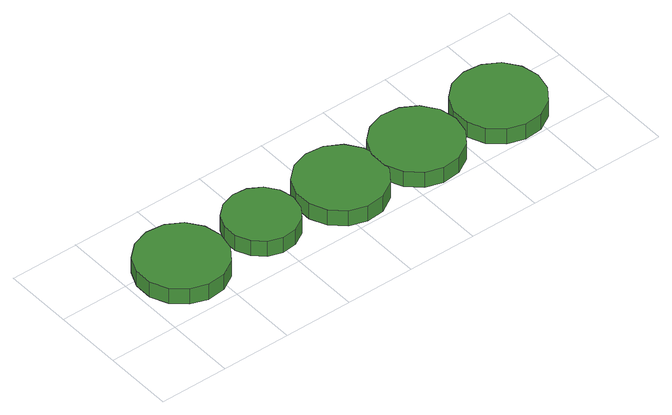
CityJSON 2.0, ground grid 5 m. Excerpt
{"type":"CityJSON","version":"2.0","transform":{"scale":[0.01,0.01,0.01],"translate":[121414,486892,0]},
"CityObjects":{
"tree1":{"type":"SolitaryVegetationObject","attributes":{"function":"something"},"geometry":[{"type":"MultiSurface","lod":"1","boundaries":[[[0,1,2,3,4,5,6,7,8,9,10,11,12,13,14]],[[15,16,17,18,19,20,21,22,23,24,25,26,27,28,29]],[[0,29,28,1]],[[1,28,27,2]],[[2,27,26,3]],[[3,26,25,4]],[[4,25,24,5]],[[5,24,23,6]],[[6,23,22,7]],[[7,22,21,8]],[[8,21,20,9]],[[9,20,19,10]],[[10,19,18,11]],[[11,18,17,12]],[[12,17,16,13]],[[13,16,15,14]],[[14,15,29,0]]]}]},
"tree2":{"type":"SolitaryVegetationObject","attributes":{"function":"something"},"geometry":[{"type":"MultiSurface","lod":"1","boundaries":[[[30,31,32,33,34,35,36,37,38,39,40,41,42,43,44]],[[45,46,47,48,49,50,51,52,53,54,55,56,57,58,59]],[[30,59,58,31]],[[31,58,57,32]],[[32,57,56,33]],[[33,56,55,34]],[[34,55,54,35]],[[35,54,53,36]],[[36,53,52,37]],[[37,52,51,38]],[[38,51,50,39]],[[39,50,49,40]],[[40,49,48,41]],[[41,48,47,42]],[[42,47,46,43]],[[43,46,45,44]],[[44,45,59,30]]]}]},
"tree3":{"type":"SolitaryVegetationObject","attributes":{"function":"something"},"geometry":[{"type":"MultiSurface","lod":"1","boundaries":[[[60,61,62,63,64,65,66,67,68,69,70,71,72,73,74]],[[75,76,77,78,79,80,81,82,83,84,85,86,87,88,89]],[[60,89,88,61]],[[61,88,87,62]],[[62,87,86,63]],[[63,86,85,64]],[[64,85,84,65]],[[65,84,83,66]],[[66,83,82,67]],[[67,82,81,68]],[[68,81,80,69]],[[69,80,79,70]],[[70,79,78,71]],[[71,78,77,72]],[[72,77,76,73]],[[73,76,75,74]],[[74,75,89,60]]]}]},
"tree4":{"type":"SolitaryVegetationObject","attributes":{"function":"something"},"geometry":[{"type":"MultiSurface","lod":"1","boundaries":[[[90,91,92,93,94,95,96,97,98,99,100,101,102,103,104]],[[105,106,107,108,109,110,111,112,113,114,115,116,117,118,119]],[[90,119,118,91]],[[91,118,117,92]],[[92,117,116,93]],[[93,116,115,94]],[[94,115,114,95]],[[95,114,113,96]],[[96,113,112,97]],[[97,112,111,98]],[[98,111,110,99]],[[99,110,109,100]],[[100,109,108,101]],[[101,108,107,102]],[[102,107,106,103]],[[103,106,105,104]],[[104,105,119,90]]]}]},
"tree5":{"type":"SolitaryVegetationObject","attributes":{"function":"something"},"geometry":[{"type":"MultiSurface","lod":"1","boundaries":[[[120,121,122,123,124,125,126,127,128,129,130,131,132,133,134]],[[135,136,137,138,139,140,141,142,143,144,145,146,147,148,149]],[[120,149,148,121]],[[121,148,147,122]],[[122,147,146,123]],[[123,146,145,124]],[[124,145,144,125]],[[125,144,143,126]],[[126,143,142,127]],[[127,142,141,128]],[[128,141,140,129]],[[129,140,139,130]],[[130,139,138,131]],[[131,138,137,132]],[[132,137,136,133]],[[133,136,135,134]],[[134,135,149,120]]]}]}
},
"vertices":[
[661,363,168],[634,492,168],[556,599,168],[442,665,168],[310,679,168],[185,638,168],[87,550,168],[33,429,168],[33,297,168],[87,177,168],[185,88,168],[310,47,168],[442,61,168],[556,127,168],[634,234,168],[634,234,41],[556,127,41],[442,61,41],[310,47,41],[185,88,41],[87,177,41],[33,297,41],[33,429,41],[87,550,41],[185,638,41],[310,679,41],[442,665,41],[556,599,41],[634,492,41],[661,363,41],
[1250,370,154],[1227,475,154],[1164,562,154],[1071,616,154],[964,627,154],[861,594,154],[781,522,154],[737,424,154],[737,316,154],[781,218,154],[861,145,154],[964,112,154],[1071,123,154],[1164,177,154],[1227,264,154],[1227,264,27],[1164,177,27],[1071,123,27],[964,112,27],[861,145,27],[781,218,27],[737,316,27],[737,424,27],[781,522,27],[861,594,27],[964,627,27],[1071,616,27],[1164,562,27],[1227,475,27],[1250,370,27],
[1921,332,146],[1893,461,146],[1816,568,146],[1701,634,146],[1570,648,146],[1445,607,146],[1346,519,146],[1293,398,146],[1293,266,146],[1346,146,146],[1445,57,146],[1570,17,146],[1701,30,146],[1816,96,146],[1893,203,146],[1893,203,19],[1816,96,19],[1701,30,19],[1570,17,19],[1445,57,19],[1346,146,19],[1293,266,19],[1293,398,19],[1346,519,19],[1445,607,19],[1570,648,19],[1701,634,19],[1816,568,19],[1893,461,19],[1921,332,19],
[2520,317,148],[2493,446,148],[2415,553,148],[2301,619,148],[2169,633,148],[2044,592,148],[1946,504,148],[1892,383,148],[1892,251,148],[1946,130,148],[2044,42,148],[2169,1,148],[2301,15,148],[2415,81,148],[2493,188,148],[2493,188,21],[2415,81,21],[2301,15,21],[2169,1,21],[2044,42,21],[1946,130,21],[1892,251,21],[1892,383,21],[1946,504,21],[2044,592,21],[2169,633,21],[2301,619,21],[2415,553,21],[2493,446,21],[2520,317,21],
[3188,324,135],[3160,453,135],[3083,560,135],[2968,626,135],[2837,639,135],[2711,599,135],[2613,510,135],[2560,390,135],[2560,258,135],[2613,137,135],[2711,49,135],[2837,8,135],[2968,22,135],[3083,88,135],[3160,195,135],[3160,195,8],[3083,88,8],[2968,22,8],[2837,8,8],[2711,49,8],[2613,137,8],[2560,258,8],[2560,390,8],[2613,510,8],[2711,599,8],[2837,639,8],[2968,626,8],[3083,560,8],[3160,453,8],[3188,324,8]
]}
